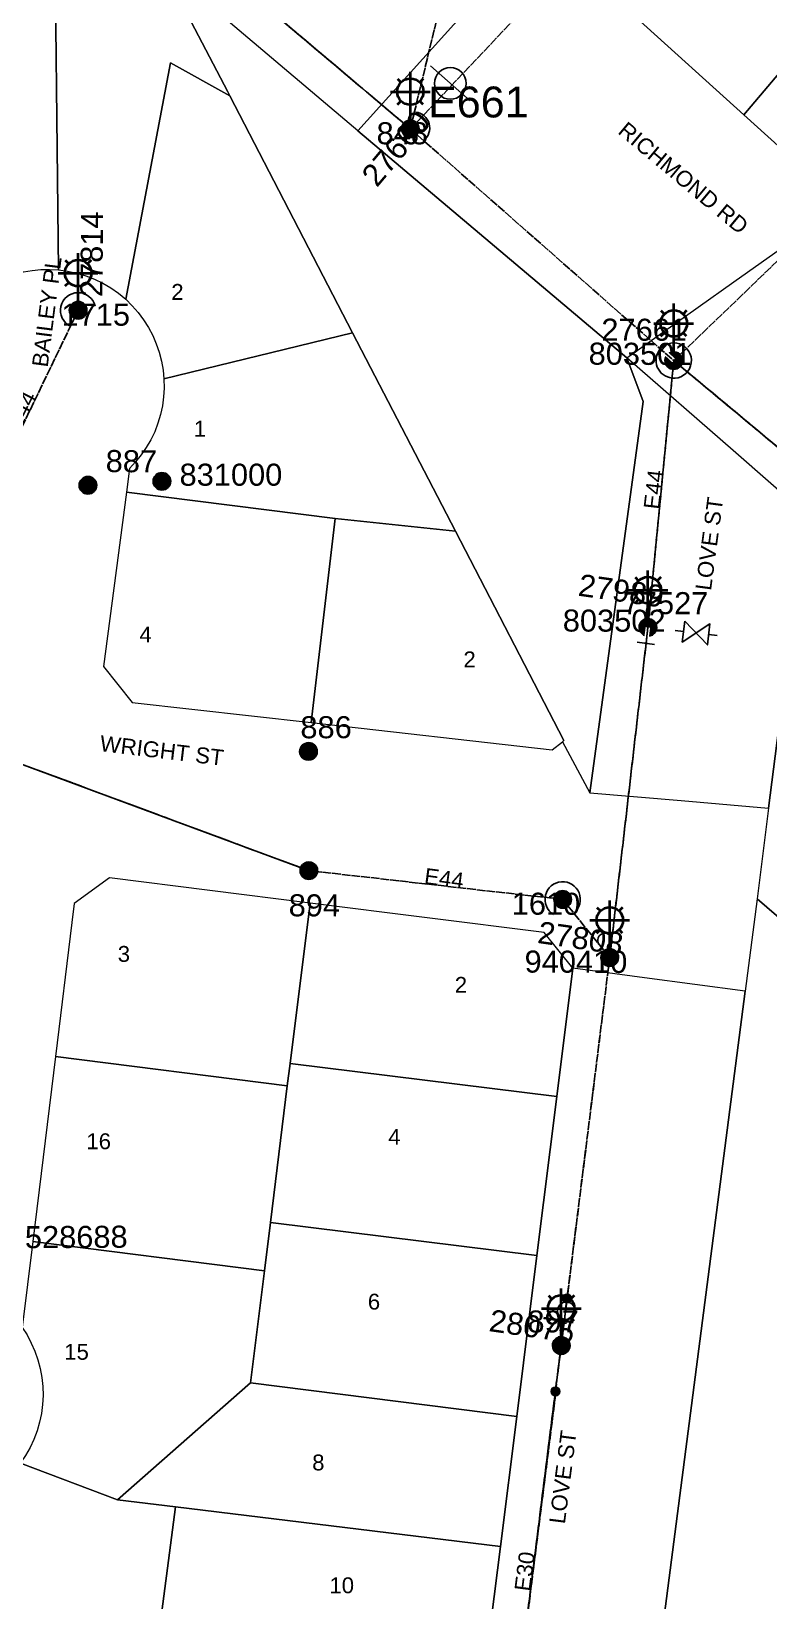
# Model space of a CAD drawing. Header units: metres. Extents: x 304249 to 305172, y 6262562 to 6263428.
# Drawn here: x 304575.2 to 304658.8, y 6262884.1 to 6263062.1 of the extents above; entities that cross this region are included whole.
import ezdxf
from ezdxf.enums import TextEntityAlignment as Align

# ---------------------------------------------------------------- set-up
doc = ezdxf.new("R2010")
doc.units = ezdxf.units.M
doc.linetypes.add('Cable Exist OH', pattern=[1, 1, 0])
doc.layers.get('0').update_dxf_attribs({"color": 6})
doc.layers.add('Cadastre Land Parcels_SP_EXT', color=9, linetype='Continuous', lineweight=5)
doc.layers.add('Cadastre Roads_SP_EXT', color=9, linetype='Continuous', lineweight=5)
for name, color, linetype in [('Equip_LV_EXT', 7, 'Continuous'), ('Equip_SP_HV_EXT', 7, 'Continuous'), ('Equip_SP_LV_EXT', 7, 'Continuous'), ('Equip_SP_SL_EXT', 7, 'Continuous'), ('Mains_HV_EXT', 7, 'Continuous'), ('Mains_LV_EXT', 7, 'Continuous'), ('Mains_SL_EXT', 7, 'Continuous'), ('OH_Details_SP_MISC', 7, 'Continuous'), ('SupportsOH_SP_TR_HV_LV_SL_EXT', 7, 'Continuous')]:
    doc.layers.add(name, color=color, linetype=linetype)
doc.styles.add('HVSW_LABEL', font='arial.ttf')
doc.styles.add('iecARIAL', font='arial.ttf', dxfattribs={"height": 2})
doc.styles.add('POLE_LABEL', font='arial.ttf')
doc.styles.get("Standard").update_dxf_attribs({"font": 'arial.ttf'})

# ---------------------------------------------------------------- blocks, each defined once
blk = doc.blocks.new('LV_OH_LINKS_OPEN_EXT')
for p, q in [((-0.17, 4.97), (-0.17, 5.46)), ((0.17, 4.97), (0.17, 5.46)), ((-0.17, 3), (-0.17, 2.5)), ((0.17, 3), (0.17, 2.5))]:
    blk.add_line(p, q)
blk.add_lwpolyline([(0, 2.99, 1), (0, 4.98, 1)], format="xyb", close=True)
at = {"flags": 9}
for tag, p in [('ACTUAL_STATUS', (0, 0)), ('CONSTRUCTED_VOLTAGE', (0, -0.2)), ('OPERATING_VOLTAGE', (0, -0.6)), ('ORIENTATION', (0, -0.8)), ('OWNED_BY', (0, -1)), ('STATE', (0, -1.2)), ('SWITCH_TYPE', (0, -1.4)), ('NO_PHASES', (0, -0.4)), ('USAGE', (0, -1.6)), ('LEGEND', (0, -1.8)), ('NOTES', (0, -2))]:
    blk.add_attdef(tag, text='', height=0.2, dxfattribs=at).set_placement(p, align=Align.MIDDLE_LEFT)
at = {"flags": 1}
blk.add_attdef('Z', (0, 0), '', height=0.2, dxfattribs=at)
blk = doc.blocks.new('SL_LANTERN_EXT')
at = {"lineweight": 40}
for p, q in [((-1.46, 5.68), (-1.06, 5.28)), ((0, 1.97), (0, 6.47)), ((1.46, 5.68), (1.06, 5.28)), ((-2.25, 4.22), (2.25, 4.22)), ((-1.46, 2.76), (-1.06, 3.16)), ((0, 0), (0, 2.72)), ((1.46, 2.76), (1.06, 3.16))]:
    blk.add_line(p, q, dxfattribs=at)
blk.add_circle((0, 4.22), 1.5, dxfattribs=at)
at = {"style": 'iecARIAL', "flags": 8}
blk.add_attdef('ASSET_NUM', (1.5, 1.5), '', height=2.5, dxfattribs=at)
for tag, p, height, flags in [('OPERATING_VOLTAGE', (0.98, -1.65), 0.2, 9), ('ORIENTATION', (0.98, -1.85), 0.2, 9), ('CONSTRUCTED_VOLTAGE', (0.98, -0.65), 0.2, 9), ('CONTROL_TYPE', (0.98, -0.85), 0.2, 9), ('LANTERN_PURPOSE', (0.98, -1.05), 0.2, 9), ('LANTERN_TYPE', (0.98, -1.25), 0.2, 9), ('NO_PHASES', (0.98, -1.45), 0.2, 9), ('LNUMBER', (2.18, -3.25), 2.5, 8), ('OWNED_BY', (0.98, -2.05), 0.2, 9), ('STATE', (0.98, -2.25), 0.2, 9), ('USAGE', (0.98, -2.45), 0.2, 9), ('CEXIST', (0.98, -2.65), 0.2, 9), ('CNEW', (0.98, -2.85), 0.2, 9), ('CNUMBER', (0.98, -3.05), 0.2, 9), ('CREMOVE', (0.98, -3.25), 0.2, 9), ('CREPLACE', (0.98, -3.45), 0.2, 9), ('LKINGHEIGHT', (0.98, -3.65), 0.2, 9), ('LBRACKET', (0.98, -3.85), 0.2, 9), ('LBRACKETVOCAB', (0.98, -4.05), 0.2, 9), ('LCATEGORY', (0.98, -4.25), 0.2, 9), ('LCHARGE1', (0.98, -4.45), 0.2, 9), ('LCHARGE1PERCENT', (0.98, -4.65), 0.2, 9), ('LCHARGE2', (0.98, -4.85), 0.2, 9), ('LCHARGE2PERCENT', (0.98, -5.05), 0.2, 9), ('LCHARGE3', (0.98, -5.25), 0.2, 9), ('LCHARGE3PERCENT', (0.98, -5.45), 0.2, 9), ('LEXIST', (0.98, -5.65), 0.2, 9), ('LLAMP', (0.98, -5.85), 0.2, 9), ('LLAMPVOCAB', (0.98, -6.05), 0.2, 9), ('LMAST', (0.98, -6.25), 0.2, 9), ('LMASTVOCAB', (0.98, -6.45), 0.2, 9), ('LNEW', (0.98, -6.65), 0.2, 9), ('LANTNUMBER', (0.98, -6.85), 0.2, 9), ('LOUTREACH', (0.98, -7.25), 0.2, 9), ('LOUTREACHVOCAB', (0.98, -7.45), 0.2, 9), ('LRATECODE', (0.98, -7.65), 0.2, 9), ('LREMOVE', (0.98, -7.85), 0.2, 9), ('LREPLACE', (0.98, -8.05), 0.2, 9), ('LTYPE', (0.98, -8.25), 0.2, 9), ('LTYPEVOCAB', (0.98, -8.45), 0.2, 9), ('LEGEND', (0.98, -8.65), 0.2, 9), ('LOCATION', (0.98, -8.85), 0.2, 9), ('NOTES', (0.98, -9.05), 0.2, 9), ('STREETNAME', (0.98, -9.25), 0.2, 9), ('SUBURB', (0.98, -9.45), 0.2, 1)]:
    blk.add_attdef(tag, p, '', height=height, dxfattribs=dict(flags=flags))
blk = doc.blocks.new('POLE_EXT')
blk.add_hatch(color=256).paths.add_polyline_path([(-1, 0, 1), (1, 0, 1)])
blk.add_lwpolyline([(-1, 0, 1), (1, 0, 1)], format="xyb", close=True)
for tag, height, flags, p in [('pNumber', 2.5, 8, (-17.84, 2.07)), ('OWNED_BY', 0.2, 9, (1.35, -0.4)), ('SPECIAL_USE', 0.2, 9, (1.35, -0.8)), ('STATE', 0.2, 9, (1.35, -1)), ('cLV', 0.2, 9, (1.35, -1.4)), ('hDepth', 0.2, 9, (1.35, -1.6)), ('hDia', 0.2, 9, (1.35, -1.8)), ('PARENT', 0.2, 9, (1.35, -0.6)), ('USAGE', 0.2, 9, (1.35, -1.2)), ('cHV', 0.2, 9, (1.35, -2)), ('cLinedev', 0.2, 9, (1.35, -3.4)), ('LBRACKET', 0.2, 9, (1.35, -2.2)), ('LExisting', 0.2, 9, (1.35, -2.4)), ('LANTNUMBER', 0.2, 9, (1.35, -2.6)), ('LOther', 0.2, 9, (1.35, -2.8)), ('LRemove', 0.2, 9, (1.35, -3)), ('LEGEND', 0.2, 9, (1.35, -3.2)), ('LOCATION', 0.2, 9, (1.35, -3.6)), ('pExisting', 0.2, 9, (1.35, -3.8)), ('pFooting', 0.2, 9, (1.35, -4.4)), ('pNew', 0.2, 9, (1.35, -4.6)), ('pRelocate', 0.2, 9, (1.35, -5)), ('pRemove', 0.2, 9, (1.35, -5.2)), ('pReplace', 0.2, 9, (1.35, -5.4)), ('PFNUMBER', 0.2, 9, (1.35, -4)), ('NEWPFNUMBER', 0.2, 9, (1.35, -4.2)), ('pStay', 0.2, 9, (1.35, -5.6)), ('pType', 0.2, 9, (1.35, -5.8)), ('cspan', 0.2, 9, (1.35, -6)), ('STREETNAME', 0.2, 9, (1.35, -6.2)), ('SUBURB', 0.2, 9, (1.35, -6.4)), ('OPERATED_BY', 0.2, 9, (1.36, -7.01)), ('NOTES', 0.2, 9, (1.35, -6.6)), ('MAINTAINED_BY', 0.2, 9, (1.36, -6.81))]:
    blk.add_attdef(tag, text='', height=height, dxfattribs=dict(flags=flags)).set_placement(p, align=Align.MIDDLE_LEFT)
at = {"style": 'POLE_LABEL'}
for tag, height, flags, p in [('ASSET_NUM', 2.5, 8, (2, 2)), ('STRUCTURE_PLANT_NUMBER', 0.2, 9, (1.35, 0.03)), ('STREET_CODE', 0.2, 9, (1.35, -0.2))]:
    blk.add_attdef(tag, text='', height=height, dxfattribs=dict(at, flags=flags)).set_placement(p, align=Align.MIDDLE_LEFT)
at = {"flags": 1}
blk.add_attdef('Z', (1.35, -7.33), '', height=0.2, dxfattribs=at)
blk = doc.blocks.new('HV_ABS_CLOSED_EXT')
blk.add_line((-3, 6.87), (3, 6.87))
blk.add_circle((0, 6.87), 1.8)
at = {"style": 'HVSW_LABEL'}
for tag, height, flags, p in [('ASSET_NUM', 3.5, 8, (2, 2)), ('STREET_CODE', 0.2, 9, (0, -0.2))]:
    blk.add_attdef(tag, text='', height=height, dxfattribs=dict(at, flags=flags)).set_placement(p, align=Align.MIDDLE_LEFT)
at = {"flags": 1}
blk.add_attdef('Z', (0, 0), '', height=0.2, dxfattribs=at)
at = {"flags": 9}
for tag, p in [('ACTUAL_STATUS', (0, -0.4)), ('CONSTRUCTED_VOLTAGE', (0, -0.6)), ('OPERATING_VOLTAGE', (0, -1)), ('ORIENTATION', (0, -1.2)), ('OWNED_BY', (0, -1.4)), ('STATE', (0, -1.6)), ('SWITCH_TYPE', (0, -1.8)), ('NO_PHASES', (0, -0.8)), ('STREETNAME', (0, -2.6)), ('SUBURB', (0, -2.8)), ('USAGE', (0, -2)), ('LEGEND', (0, -2.2)), ('LOCATION', (0, -2.4)), ('NOTES', (0, -3))]:
    blk.add_attdef(tag, text='', height=0.2, dxfattribs=at).set_placement(p, align=Align.MIDDLE_LEFT)
blk = doc.blocks.new('HV_DOF_CLOSED_EXT')
for p, q in [((0, 7.9), (0, 6.94)), ((0, 4.06), (0, 3.1))]:
    blk.add_line(p, q)
blk.add_lwpolyline([(-1.2, 4.06), (1.2, 4.06), (-1.2, 6.94), (1.2, 6.94)], close=True)
for tag, height, flags, p in [('ASSET_NUM', 2.5, 8, (2, 2)), ('STREET_CODE', 0.2, 9, (1.5, 0)), ('ACTUAL_STATUS', 0.2, 9, (1.5, -0.2)), ('CONSTRUCTED_VOLTAGE', 0.2, 9, (1.5, -0.4)), ('OPERATING_VOLTAGE', 0.2, 9, (1.5, -0.8)), ('ORIENTATION', 0.2, 9, (1.5, -1)), ('OWNED_BY', 0.2, 9, (1.5, -1.2)), ('OPERATED_BY', 0.2, 9, (1.5, -1.4)), ('STATE', 0.2, 9, (1.5, -1.8)), ('NO_PHASES', 0.2, 9, (1.5, -0.6)), ('MAINTAINED_BY', 0.2, 9, (1.5, -1.6)), ('SWITCH_TYPE', 0.2, 9, (1.5, -2)), ('STREETNAME', 0.2, 9, (1.5, -2.8)), ('SUBURB', 0.2, 9, (1.5, -3)), ('Z', 0.2, 1, (1.5, -3.6)), ('USAGE', 0.2, 9, (1.5, -2.2)), ('LEGEND', 0.2, 9, (1.5, -2.4)), ('LOCATION', 0.2, 9, (1.5, -2.6)), ('NOTES', 0.2, 9, (1.5, -3.2)), ('LABEL_ALIGNMENT', 0.2, 9, (1.5, -3.4))]:
    blk.add_attdef(tag, text='', height=height, dxfattribs=dict(flags=flags)).set_placement(p, align=Align.MIDDLE_LEFT)
blk = doc.blocks.new('End Shackle_EXT')
at = {"flags": 9}
for tag, p in [('USAGE', (0, -1.4)), ('NOTES', (0, -1.6))]:
    blk.add_attdef(tag, text='', height=0.2, dxfattribs=at).set_placement(p, align=Align.MIDDLE_LEFT)
blk.add_wipeout([(0, 0.25), (1.81, 0.25), (1.82, -0.25), (0, -0.25)])
blk.add_line((1.81, -1), (1.81, 1))
at = {"flags": 1}
blk.add_attdef('Z', (0, 0), '', height=0.2, dxfattribs=at)
at = {"flags": 9}
for tag, p in [('CONNECTOR_TYPE', (0, 0)), ('CONSTRUCTED_VOLTAGE', (0, -0.2)), ('OPERATING_VOLTAGE', (0, -0.6)), ('ORIENTATION', (0, -0.8)), ('OWNED_BY', (0, -1)), ('STATE', (0, -1.2)), ('NO_PHASES', (0, -0.4))]:
    blk.add_attdef(tag, text='', height=0.2, dxfattribs=at).set_placement(p, align=Align.MIDDLE_LEFT)
blk = doc.blocks.new('CONNECTOR_NODE_EXT')
h = blk.add_hatch(color=256)
edge = h.paths.add_edge_path()
edge.add_arc((0, 0), 0.5, 0, 360)
blk.add_circle((0, 0), 0.5)
at = {"flags": 1}
blk.add_attdef('Z', (0, 0), '', height=0.2, dxfattribs=at)
at = {"flags": 9}
for tag, p in [('CONNECTOR_TYPE', (0, 0)), ('CONSTRUCTED_VOLTAGE', (0, -0.2)), ('OPERATING_VOLTAGE', (0, -0.6)), ('ORIENTATION', (0, -0.8)), ('SUBTYPE', (0, -1)), ('NO_PHASES', (0, -0.4)), ('USAGE', (0, -1.2)), ('NOTES', (0, -1.4))]:
    blk.add_attdef(tag, text='', height=0.2, dxfattribs=at).set_placement(p, align=Align.MIDDLE_LEFT)

msp = doc.modelspace()

# ---------------------------------------------------------------- linework, layer by layer
at = {"layer": 'Cadastre Land Parcels_SP_EXT', "linetype": 'Continuous'}
for points in [[(304674.14, 6263074.16), (304665.88, 6263081.23), (304662.18, 6263084.39), (304643.84, 6263063.6), (304655.98, 6263052.64), (304674.14, 6263074.16)], [(304578.24, 6263035.06), (304577.78, 6263079.87), (304575.73, 6263081.62), (304554.95, 6263054.95), (304568.94, 6263032.33), (304569.74, 6263032.91), (304570.59, 6263033.43), (304571.47, 6263033.88), (304572.39, 6263034.27), (304573.33, 6263034.58), (304574.29, 6263034.83), (304575.27, 6263035), (304576.26, 6263035.09), (304577.25, 6263035.12), (304578.24, 6263035.06)], [(304589.98, 6263069.59), (304577.78, 6263079.87), (304578.24, 6263035.06), (304579.29, 6263034.92), (304580.33, 6263034.7), (304581.34, 6263034.4), (304582.33, 6263034.01), (304583.29, 6263033.55), (304584.2, 6263033.01), (304585.06, 6263032.4), (304585.88, 6263031.72), (304590.96, 6263058.53), (304597.69, 6263054.78), (304597.44, 6263055.25), (304589.98, 6263069.59)], [(304685.83, 6263064.16), (304674.14, 6263074.16), (304655.98, 6263052.64), (304667.24, 6263042.46), (304685.83, 6263064.16)], [(304642.69, 6263025.09), (304612.2, 6263050.83), (304597.76, 6263063.03), (304589.98, 6263069.59), (304597.44, 6263055.25), (304597.69, 6263054.78), (304611.6, 6263027.93), (304623.26, 6263005.42), (304635.57, 6262981.67), (304635.42, 6262981.55), (304638.5, 6262975.76), (304644.55, 6263020.15), (304642.69, 6263025.09)], [(304597.69, 6263054.78), (304590.96, 6263058.53), (304585.88, 6263031.72), (304586.62, 6263031), (304587.29, 6263030.23), (304587.91, 6263029.41), (304588.46, 6263028.54), (304588.94, 6263027.63), (304589.34, 6263026.68), (304589.68, 6263025.71), (304589.93, 6263024.72), (304590.11, 6263023.7), (304590.2, 6263022.72), (304611.6, 6263027.93), (304597.69, 6263054.78)], [(304623.26, 6263005.42), (304611.6, 6263027.93), (304590.2, 6263022.72), (304590.23, 6263021.66), (304590.17, 6263020.65), (304590.03, 6263019.64), (304589.82, 6263018.64), (304589.52, 6263017.67), (304589.16, 6263016.71), (304588.72, 6263015.8), (304588.21, 6263014.91), (304587.64, 6263014.07), (304587, 6263013.28), (304586.3, 6263012.53), (304585.95, 6263009.85), (304609.64, 6263006.86), (304623.26, 6263005.42)], [(304609.64, 6263006.86), (304585.95, 6263009.85), (304583.36, 6262990.07), (304586.61, 6262986.01), (304606.91, 6262983.72), (304609.64, 6263006.86)], [(304623.26, 6263005.42), (304609.64, 6263006.86), (304606.91, 6262983.72), (304634.22, 6262980.63), (304635.42, 6262981.55), (304635.57, 6262981.67), (304623.26, 6263005.42)], [(304682.88, 6262990.14), (304667.56, 6263003.36), (304662.25, 6263001.16), (304658.76, 6262974.02), (304657.46, 6262963.74), (304664.05, 6262958.05), (304682.88, 6262990.14)], [(304604.52, 6262945.04), (304606.78, 6262963.23), (304584.05, 6262966.1), (304580.03, 6262963.18), (304579.77, 6262961.04), (304577.91, 6262945.85), (304604.19, 6262942.53), (304604.52, 6262945.04)], [(304636.58, 6262955.87), (304633.32, 6262959.89), (304606.78, 6262963.23), (304604.52, 6262945.04), (304634.76, 6262941.31), (304636.58, 6262955.87)], [(304664.05, 6262958.05), (304657.46, 6262963.74), (304656.11, 6262953.26), (304643.32, 6262854.32), (304688.42, 6262846.72), (304690.65, 6262862.94), (304691.46, 6262868.81), (304703.64, 6262881.86), (304714.02, 6262892.97), (304724.59, 6262904.29), (304725.33, 6262905.08), (304715.87, 6262913.26), (304708.01, 6262920.05), (304696.36, 6262930.12), (304684.81, 6262940.11), (304673.43, 6262949.94), (304664.05, 6262958.05)], [(304604.19, 6262942.53), (304577.91, 6262945.85), (304575.34, 6262924.87), (304601.61, 6262921.53), (304602.28, 6262927.03), (304604.19, 6262942.53)], [(304634.76, 6262941.31), (304604.52, 6262945.04), (304604.19, 6262942.53), (304602.28, 6262927.03), (304632.5, 6262923.27), (304634.76, 6262941.31)], [(304632.5, 6262923.27), (304602.28, 6262927.03), (304601.61, 6262921.53), (304600.03, 6262908.85), (304630.22, 6262905.02), (304632.5, 6262923.27)], [(304601.61, 6262921.53), (304575.34, 6262924.87), (304574.15, 6262915.12), (304574.69, 6262914.26), (304575.17, 6262913.35), (304575.58, 6262912.41), (304575.92, 6262911.45), (304576.18, 6262910.45), (304576.36, 6262909.45), (304576.47, 6262908.43), (304576.5, 6262907.41), (304576.44, 6262906.38), (304576.31, 6262905.37), (304576.11, 6262904.37), (304575.82, 6262903.38), (304575.46, 6262902.42), (304575.03, 6262901.49), (304574.53, 6262900.6), (304573.96, 6262899.75), (304573.94, 6262899.72), (304584.95, 6262895.56), (304600.03, 6262908.85), (304601.61, 6262921.53)], [(304630.22, 6262905.02), (304600.03, 6262908.85), (304584.95, 6262895.56), (304591.53, 6262894.78), (304628.36, 6262890.28), (304630.22, 6262905.02)], [(304628.36, 6262890.28), (304591.53, 6262894.78), (304589.39, 6262878.54), (304626.6, 6262876.26), (304628.36, 6262890.28)]]:
    msp.add_lwpolyline(points, close=True, dxfattribs=at)
msp.add_lwpolyline([(304589.39, 6262878.54), (304591.53, 6262894.78), (304584.95, 6262895.56), (304584.95, 6262895.56), (304573.94, 6262899.72), (304573.32, 6262898.95), (304572.63, 6262898.19), (304571.88, 6262897.5), (304571.08, 6262896.86), (304570.24, 6262896.28), (304569.35, 6262895.77), (304568.42, 6262895.34), (304567.47, 6262894.97), (304566.48, 6262894.68), (304565.48, 6262894.46), (304564.47, 6262894.33), (304563.45, 6262894.27), (304562.42, 6262894.29), (304561.4, 6262894.39), (304560.43, 6262894.56), (304559.46, 6262894.8), (304558.52, 6262895.12), (304557.6, 6262895.5), (304553.16, 6262880.76)], dxfattribs=at)
at = {"layer": 'Cadastre Roads_SP_EXT', "linetype": 'Continuous'}
for points in [[(304654.85, 6263033.69), (304667.24, 6263042.46), (304655.98, 6263052.64), (304643.84, 6263063.6), (304632.73, 6263073.63), (304623.07, 6263062.9), (304612.2, 6263050.83), (304642.69, 6263025.09), (304654.85, 6263033.69)], [(304667.56, 6263003.36), (304654.74, 6263014.56), (304642.69, 6263025.09), (304644.55, 6263020.15), (304638.5, 6262975.76), (304648.85, 6262974.87), (304658.76, 6262974.02), (304662.25, 6263001.16), (304667.56, 6263003.36)], [(304656.11, 6262953.26), (304644.72, 6262954.78), (304636.58, 6262955.87), (304634.76, 6262941.31), (304632.5, 6262923.27), (304630.22, 6262905.02), (304628.36, 6262890.28), (304626.6, 6262876.26), (304624.51, 6262859.6), (304622.92, 6262846.64), (304634, 6262844.68), (304641.96, 6262843.27), (304642.81, 6262850.11), (304643.32, 6262854.32), (304656.11, 6262953.26)]]:
    msp.add_lwpolyline(points, close=True, dxfattribs=at)
at = {"layer": 'Mains_HV_EXT', "linetype": 'Cable Exist OH'}
msp.add_lwpolyline([(304578.33, 6263084.67), (304618.15, 6263051.05)], dxfattribs=at)
at = {"layer": 'Mains_HV_EXT', "linetype": 'Continuous'}
msp.add_lwpolyline([(304646.5, 6263026.1, 0.611002), (304647.83, 6263022.79)], format="xyb", dxfattribs=at)
at = {"layer": 'Mains_LV_EXT', "linetype": 'Cable Exist OH'}
for points in [[(304618.15, 6263051.05), (304578.33, 6263084.67)], [(304569.3, 6263007.25), (304580.48, 6263030.48)], [(304606.67, 6262966.92), (304606.64, 6262966.92), (304567.99, 6262981.26)], [(304635.42, 6262963.66), (304606.67, 6262966.92)], [(304640.76, 6262957.07), (304635.42, 6262963.66)], [(304640.76, 6262957.07), (304635.92, 6262918.4)], [(304635.92, 6262918.4), (304635.26, 6262913.06)], [(304635.26, 6262913.06), (304634.6, 6262907.86)], [(304629.53, 6262867.36), (304634.67, 6262907.9)]]:
    msp.add_lwpolyline(points, dxfattribs=at)
at = {"layer": 'Mains_LV_EXT', "linetype": 'Continuous'}
for points in [[(304619.66, 6263049.73, 0.663226), (304618.77, 6263052.95)], [(304582.42, 6263030.95, 1.576735), (304579.61, 6263028.67)], [(304647.83, 6263022.78, 1.635054), (304646.52, 6263026.09)], [(304636.68, 6262962.11, 3.173636), (304634.39, 6262961.95)], [(304640.99, 6262959.06, 1.26508), (304639.5, 6262958.62)]]:
    msp.add_lwpolyline(points, format="xyb", dxfattribs=at)
at = {"layer": 'Mains_SL_EXT', "linetype": 'Cable Exist OH'}
for points in [[(304648.82, 6263122.96), (304626.79, 6263086.86), (304618.15, 6263051.05)], [(304618.15, 6263051.05), (304578.33, 6263084.67)], [(304618.15, 6263051.05), (304633.65, 6263067.42)], [(304640.76, 6262957.07), (304635.26, 6262913.06)], [(304635.26, 6262913.06), (304629.52, 6262867.37), (304624.11, 6262830.92)]]:
    msp.add_lwpolyline(points, dxfattribs=at)
at = {"layer": 'OH_Details_SP_MISC', "color": 7, "linetype": 'Continuous', "flags": 128}
msp.add_lwpolyline([(304562.1, 6262898.33), (304560.25, 6262934.23), (304566.15, 6262981.92), (304606.67, 6262966.91)], dxfattribs=at)

# ---------------------------------------------------------------- block references
at = {"layer": 'Equip_LV_EXT'}
for p in [(304635.92, 6262918.4), (304634.6, 6262907.86)]:
    msp.add_blockref('CONNECTOR_NODE_EXT', p, dxfattribs=at)
at = {"layer": 'Equip_SP_HV_EXT'}
ref = msp.add_blockref('HV_ABS_CLOSED_EXT', (304618.15, 6263051.05), dxfattribs=dict(at, rotation=318.7007837768342))
ref.add_attrib('ASSET_NUM', 'E661', dxfattribs={"layer": '0', "height": 3.5, "style": 'HVSW_LABEL'}).set_placement((304620.15, 6263051.3), align=Align.BOTTOM_LEFT)
ref = msp.add_blockref('HV_DOF_CLOSED_EXT', (304645.09, 6262994.51), dxfattribs=dict(at, rotation=263.3963494565215))
ref.add_attrib('ASSET_NUM', '77527', dxfattribs={"layer": '0', "height": 2.5}).set_placement((304647.09, 6262995.26), align=Align.BOTTOM_CENTER)
at = {"layer": 'Equip_SP_LV_EXT', "rotation": 351.7589643223562}
msp.add_blockref('LV_OH_LINKS_OPEN_EXT', (304635.26, 6262913.06), dxfattribs=at)
at = {"layer": 'Equip_SP_SL_EXT'}
ref = msp.add_blockref('SL_LANTERN_EXT', (304618.15, 6263051.05), dxfattribs=at)
ref.add_attrib('ASSET_NUM', '27660', dxfattribs={"layer": '0', "height": 2.5, "rotation": 49.8184, "style": 'iecARIAL'}).set_placement((304619.66, 6263052.55), align=Align.MIDDLE_RIGHT)
ref = msp.add_blockref('SL_LANTERN_EXT', (304580.48, 6263030.48), dxfattribs=at)
ref.add_attrib('ASSET_NUM', '27814', dxfattribs={"layer": '0', "height": 2.5, "rotation": 89.5185, "style": 'iecARIAL'}).set_placement((304581.98, 6263031.98), align=Align.MIDDLE_LEFT)
ref = msp.add_blockref('SL_LANTERN_EXT', (304648.02, 6263024.77), dxfattribs=at)
ref.add_attrib('ASSET_NUM', '27661', dxfattribs={"layer": '0', "height": 2.5, "rotation": 359.9645, "style": 'iecARIAL'}).set_placement((304649.52, 6263026.27), align=Align.BOTTOM_RIGHT)
ref = msp.add_blockref('SL_LANTERN_EXT', (304645.09, 6262994.51), dxfattribs=at)
ref.add_attrib('ASSET_NUM', '27989', dxfattribs={"layer": '0', "height": 2.5, "rotation": 351.9045, "style": 'iecARIAL'}).set_placement((304646.59, 6262996.01), align=Align.BOTTOM_RIGHT)
ref = msp.add_blockref('SL_LANTERN_EXT', (304640.76, 6262957.07), dxfattribs=at)
ref.add_attrib('ASSET_NUM', '27808', dxfattribs={"layer": '0', "height": 2.5, "rotation": 351.6981, "style": 'iecARIAL'}).set_placement((304642.26, 6262958.57), align=Align.MIDDLE_RIGHT)
ref = msp.add_blockref('SL_LANTERN_EXT', (304635.26, 6262913.06), dxfattribs=at)
ref.add_attrib('ASSET_NUM', '28075', dxfattribs={"layer": '0', "height": 2.5, "rotation": 351.8054, "style": 'iecARIAL'}).set_placement((304636.76, 6262914.56), align=Align.MIDDLE_RIGHT)
at = {"layer": 'SupportsOH_SP_TR_HV_LV_SL_EXT'}
ref = msp.add_blockref('POLE_EXT', (304618.15, 6263051.05), dxfattribs=dict(at, rotation=0.1150462874349925))
ref.add_attrib('ASSET_NUM', '848', dxfattribs={"layer": '0', "height": 2.5, "rotation": 359.9236, "style": 'POLE_LABEL'}).set_placement((304620.15, 6263051.8), align=Align.TOP_RIGHT)
ref = msp.add_blockref('POLE_EXT', (304580.48, 6263030.48), dxfattribs=at)
ref.add_attrib('ASSET_NUM', '1715', dxfattribs={"layer": '0', "height": 2.5, "style": 'POLE_LABEL'}).set_placement((304582.48, 6263031.23), align=Align.TOP_CENTER)
ref = msp.add_blockref('POLE_EXT', (304648.02, 6263024.77), dxfattribs=dict(at, rotation=359.7429967287413))
ref.add_attrib('ASSET_NUM', '803501', dxfattribs={"layer": '0', "height": 2.5, "rotation": 359.8097, "style": 'POLE_LABEL'}).set_placement((304650.02, 6263025.52), align=Align.MIDDLE_RIGHT)
ref = msp.add_blockref('POLE_EXT', (304581.59, 6263010.63), dxfattribs=dict(at, rotation=359.904361521054))
ref.add_attrib('ASSET_NUM', '887', dxfattribs={"layer": '0', "height": 2.5, "rotation": 359.5973, "style": 'POLE_LABEL'}).set_placement((304583.59, 6263011.38), align=Align.BOTTOM_LEFT)
ref = msp.add_blockref('POLE_EXT', (304589.98, 6263011.08), dxfattribs=at)
ref.add_attrib('ASSET_NUM', '831000', dxfattribs={"layer": '0', "height": 2.5, "style": 'POLE_LABEL'}).set_placement((304591.98, 6263011.83), align=Align.MIDDLE_LEFT)
ref = msp.add_blockref('POLE_EXT', (304645.09, 6262994.51), dxfattribs=dict(at, rotation=0.1624653384462247))
ref.add_attrib('ASSET_NUM', '803502', dxfattribs={"layer": '0', "height": 2.5, "rotation": 359.8468, "style": 'POLE_LABEL'}).set_placement((304647.09, 6262995.26), align=Align.MIDDLE_RIGHT)
ref = msp.add_blockref('POLE_EXT', (304606.6, 6262980.44), dxfattribs=dict(at, rotation=0.2197884291258136))
ref.add_attrib('ASSET_NUM', '886', dxfattribs={"layer": '0', "height": 2.5, "rotation": 0.1155, "style": 'POLE_LABEL'}).set_placement((304608.6, 6262981.19), align=Align.BOTTOM_CENTER)
ref = msp.add_blockref('POLE_EXT', (304606.64, 6262966.92), dxfattribs=dict(at, rotation=359.9045616015539))
ref.add_attrib('ASSET_NUM', '894', dxfattribs={"layer": '0', "height": 2.5, "rotation": 359.7137, "style": 'POLE_LABEL'}).set_placement((304610.19, 6262964.22), align=Align.TOP_RIGHT)
ref = msp.add_blockref('POLE_EXT', (304635.42, 6262963.66), dxfattribs=at)
ref.add_attrib('ASSET_NUM', '1610', dxfattribs={"layer": '0', "height": 2.5, "rotation": 359.81, "style": 'POLE_LABEL'}).set_placement((304637.42, 6262964.41), align=Align.TOP_RIGHT)
ref = msp.add_blockref('POLE_EXT', (304640.76, 6262957.07), dxfattribs=dict(at, rotation=0.0191074545558081))
ref.add_attrib('ASSET_NUM', '940410', dxfattribs={"layer": '0', "height": 2.5, "rotation": 359.7814, "style": 'POLE_LABEL'}).set_placement((304642.76, 6262957.82), align=Align.TOP_RIGHT)
ref = msp.add_blockref('POLE_EXT', (304571.39, 6262925.55), dxfattribs=dict(at, rotation=0.09533835819613057))
ref.add_attrib('ASSET_NUM', '528688', dxfattribs={"layer": '0', "height": 2.5, "rotation": 0.2859, "style": 'POLE_LABEL'}).set_placement((304574.45, 6262923.35), align=Align.BOTTOM_LEFT)
ref = msp.add_blockref('POLE_EXT', (304635.26, 6262913.06), dxfattribs=dict(at, rotation=0.05722302296766203))
ref.add_attrib('ASSET_NUM', '897', dxfattribs={"layer": '0', "height": 2.5, "rotation": 0.2487, "style": 'POLE_LABEL'}).set_placement((304637.26, 6262913.81), align=Align.BOTTOM_RIGHT)

# ---------------------------------------------------------------- texts
at = {"layer": 'Cadastre Land Parcels_SP_EXT'}
for s, p in [('2', (304591.04, 6263031.66)), ('1', (304593.59, 6263016.15)), ('4', (304587.43, 6262992.81)), ('2', (304624.17, 6262989.98)), ('3', (304584.97, 6262956.58)), ('2', (304623.19, 6262953.07)), ('4', (304615.65, 6262935.84)), ('16', (304581.41, 6262935.33)), ('6', (304613.33, 6262917.14)), ('15', (304578.9, 6262911.45)), ('8', (304607.02, 6262898.9)), ('10', (304608.97, 6262884.97))]:
    msp.add_text(s, height=1.8, dxfattribs=at).set_placement(p)
at = {"layer": 'Cadastre Roads_SP_EXT'}
for s, rotation, p in [('RICHMOND RD', 320.185, (304641.57, 6263050.61)), ('BAILEY PL', 82.7002, (304577.02, 6263023.95)), ('LOVE ST', 82.4123, (304652.24, 6262998.62)), ('WRIGHT ST', 353.1858, (304582.86, 6262980.49)), ('LOVE ST', 82.7652, (304635.67, 6262892.76))]:
    msp.add_text(s, height=1.8, rotation=rotation, dxfattribs=at).set_placement(p)
at = {"layer": 'Mains_LV_EXT'}
for s, rotation, p in [('E44', 63.2157, (304573.85, 6263016.7)), ('E44', 83.3986, (304646.38, 6263007.83)), ('E44', 352.4211, (304619.65, 6262965.45)), ('E30', 82.8373, (304631.73, 6262885.12))]:
    msp.add_text(s, height=1.8, rotation=rotation, dxfattribs=at).set_placement(p)

# ---------------------------------------------------------------- next in the draw order: block references
at = {"layer": 'Mains_SL_EXT'}
for p, rotation in [((304648.02, 6263024.77), 137.179492612467), ((304645.09, 6262994.51), 262.2456697850457)]:
    msp.add_blockref('End Shackle_EXT', p, dxfattribs=dict(at, rotation=rotation))

# ---------------------------------------------------------------- next in the draw order: linework, layer by layer
at = {"layer": 'Mains_HV_EXT', "linetype": 'Cable Exist OH'}
for points in [[(304618.15, 6263051.05), (304648.02, 6263024.77)], [(304648.02, 6263024.77), (304645.09, 6262994.51)], [(304648.02, 6263024.77), (304672.69, 6263004.22), (304756.25, 6262932.12)], [(304645.09, 6262994.51), (304640.76, 6262957.07), (304629.52, 6262867.37), (304624.11, 6262830.92), (304619.6, 6262794.81), (304612.85, 6262741.01), (304606.83, 6262700.34)]]:
    msp.add_lwpolyline(points, dxfattribs=at)
at = {"layer": 'Mains_LV_EXT', "linetype": 'Cable Exist OH'}
for points in [[(304618.15, 6263051.05), (304648.02, 6263024.77)], [(304648.02, 6263024.77), (304645.09, 6262994.51), (304640.76, 6262957.07)], [(304673.97, 6263003.12), (304672.69, 6263004.22), (304648.02, 6263024.77)]]:
    msp.add_lwpolyline(points, dxfattribs=at)
at = {"layer": 'Mains_SL_EXT', "linetype": 'Cable Exist OH'}
for points in [[(304618.15, 6263051.05), (304648.02, 6263024.77)], [(304648.02, 6263024.77), (304663.71, 6263039.86)], [(304645.09, 6262994.51), (304648.02, 6263024.77)], [(304648.02, 6263024.77), (304672.69, 6263004.22)], [(304640.76, 6262957.07), (304645.09, 6262994.51)]]:
    msp.add_lwpolyline(points, dxfattribs=at)

doc.saveas('drawing.dxf')
